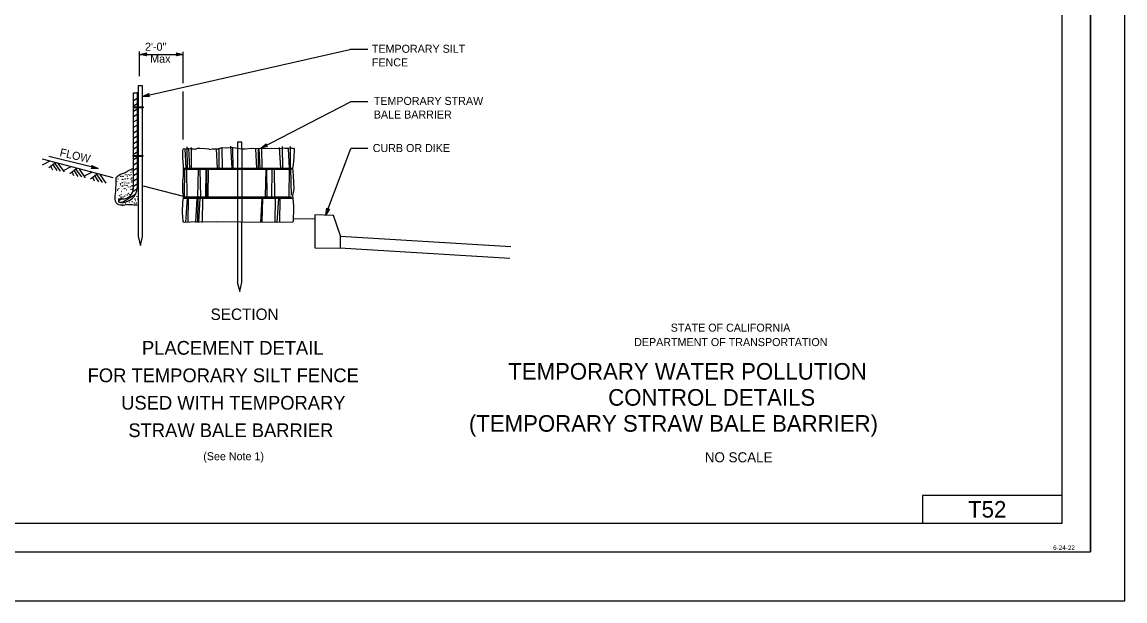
# Model space of a CAD drawing. Extents: x -893 to 867, y -474 to 712.
# Drawn here: x -98 to 867, y -474 to 32 of the extents above; entities that cross this region are included whole.
import ezdxf

# ---------------------------------------------------------------- set-up
doc = ezdxf.new("R2010")
doc.units = 0
for name, color, linetype in [('10 Sheet Format', 7, 'Continuous'), ('56 Stage 3 Anno', 7, 'Continuous'), ('57 Undefined', 7, 'Continuous'), ('58 Soundwalls', 7, 'Continuous'), ('59 Sndwall Anno', 7, 'Continuous'), ('60 Nongeo Data', 7, 'Continuous')]:
    doc.layers.add(name, color=color, linetype=linetype)

msp = doc.modelspace()

# ---------------------------------------------------------------- linework, layer by layer
at = {"layer": '10 Sheet Format'}
for p, q in [((836.55, 668.96), (836.55, -431.04)), ((811.55, -406.04), (811.55, 643.96)), ((811.55, -381.95), (689.5, -381.95)), ((689.5, -381.95), (689.5, -406.04)), ((-813.45, -406.04), (811.55, -406.04)), ((-863.45, -431.04), (836.55, -431.04))]:
    msp.add_line(p, q, dxfattribs=at)
for points in [[(-893.45, -474.04), (866.55, -474.04), (866.55, 711.96), (-893.45, 711.96)], [(-863.45, -431.04), (836.55, -431.04), (836.55, 668.96), (-863.45, 668.96)]]:
    msp.add_lwpolyline(points, close=True, dxfattribs=at)
at = {"layer": '56 Stage 3 Anno'}
for p, q in [((5.01, -15.48), (5.01, 6.19)), ((5.01, 3.51), (10.92, 4.82)), ((5.01, 3.51), (43.17, 3.51)), ((10.92, 2.19), (5.01, 3.51)), ((5.01, 3.51), (5.01, 3.51)), ((10.7, 2.54), (6.37, 3.51)), ((6.38, 3.52), (10.68, 4.47)), ((7.52, -33.09), (188.92, 7.8)), ((7.73, 3.51), (10.51, 4.13)), ((10.47, 2.9), (7.73, 3.51)), ((9.09, 3.51), (10.28, 3.77)), ((10.3, 3.24), (9.09, 3.51)), ((10.92, 4.82), (10.13, 3.51)), ((10.13, 3.51), (10.92, 2.19)), ((10.92, 4.82), (10.92, 4.82)), ((10.92, 2.19), (10.92, 2.19)), ((38.05, 3.51), (37.27, 4.83)), ((37.27, 4.83), (37.27, 4.83)), ((37.27, 4.83), (43.17, 3.51)), ((43.17, 3.51), (37.27, 2.2)), ((37.27, 2.2), (38.05, 3.51)), ((37.27, 2.2), (37.27, 2.2)), ((37.48, 4.48), (41.81, 3.51)), ((41.8, 3.51), (37.5, 2.56)), ((40.45, 3.52), (37.67, 2.9)), ((37.71, 4.13), (40.45, 3.52)), ((37.88, 3.79), (39.09, 3.52)), ((39.09, 3.52), (37.9, 3.25)), ((43.17, -21.46), (43.17, 5.94)), ((43.17, 3.51), (43.17, 3.51)), ((204.63, 7.8), (188.92, 7.8)), ((7.52, -33.09), (13.02, -30.59)), ((13.57, -33.16), (7.52, -33.09)), ((7.52, -33.09), (7.52, -33.09)), ((13.29, -32.86), (8.85, -32.81)), ((8.86, -32.81), (12.87, -30.98)), ((10.18, -32.53), (12.77, -31.35)), ((12.99, -32.56), (10.18, -32.53)), ((11.51, -32.25), (12.62, -31.75)), ((12.75, -32.27), (11.51, -32.25)), ((13.02, -30.59), (12.52, -32.03)), ((12.52, -32.03), (13.57, -33.16)), ((13.02, -30.59), (13.02, -30.59)), ((13.57, -33.16), (13.57, -33.16)), ((43.17, -70.79), (43.17, -28.97)), ((110.85, -78.28), (189.28, -37.76)), ((204.63, -37.76), (189.28, -37.76)), ((110.85, -78.28), (115.55, -74.46)), ((116.72, -76.81), (110.85, -78.28)), ((116.38, -76.6), (112.07, -77.67)), ((112.08, -77.66), (115.5, -74.88)), ((113.29, -77.06), (115.5, -75.27)), ((116.01, -76.38), (113.29, -77.06)), ((114.5, -76.46), (115.45, -75.69)), ((115.71, -76.16), (114.5, -76.46)), ((115.55, -74.46), (115.43, -75.99)), ((115.43, -75.99), (116.72, -76.81)), ((115.55, -74.46), (115.55, -74.46)), ((116.72, -76.81), (116.72, -76.81)), ((-31.23, -96.12), (-74.44, -85.69)), ((110.85, -78.28), (110.85, -78.28)), ((167.71, -136.7), (189.63, -78.72)), ((204.63, -78.72), (189.63, -78.72)), ((-37.28, -96.01), (-36.21, -94.92)), ((-31.23, -96.12), (-37.28, -96.01)), ((-37.28, -96.01), (-37.28, -96.01)), ((-32.56, -95.8), (-36.97, -95.72)), ((-33.87, -95.48), (-36.72, -95.43)), ((-36.21, -94.92), (-36.66, -93.45)), ((-36.66, -93.45), (-36.66, -93.45)), ((-36.66, -93.45), (-31.23, -96.12)), ((-36.54, -93.84), (-32.55, -95.8)), ((-35.2, -95.16), (-36.41, -95.14)), ((-36.4, -94.24), (-33.87, -95.48)), ((-36.31, -94.61), (-35.2, -95.16)), ((-31.23, -96.12), (-31.23, -96.12)), ((167.71, -136.7), (168.59, -130.71)), ((171.05, -131.65), (167.71, -136.7)), ((168.19, -135.42), (168.84, -131.06)), ((170.64, -131.73), (168.19, -135.43)), ((168.59, -130.71), (168.59, -130.71)), ((168.59, -130.71), (169.53, -131.92)), ((168.68, -134.16), (169.1, -131.34)), ((170.23, -131.81), (168.68, -134.16)), ((169.17, -132.89), (169.34, -131.68)), ((169.85, -131.85), (169.17, -132.89)), ((169.53, -131.92), (171.05, -131.65)), ((171.05, -131.65), (171.05, -131.65)), ((167.71, -136.7), (167.71, -136.7))]:
    msp.add_line(p, q, dxfattribs=at)
at = {"layer": '58 Soundwalls'}
for p, q in [((-73.54, -89.76), (-80.19, -93.11)), ((-68.46, -91.15), (-74.39, -95.61)), ((-72.55, -94.37), (-71.24, -97.27)), ((-70.64, -93.14), (-67.5, -98.02)), ((-69.12, -91.88), (-64.38, -98.5)), ((-66.4, -91.72), (-61.1, -99.12)), ((-55.05, -94.82), (-61.7, -98.17)), ((-49.97, -96.22), (-55.9, -100.67)), ((-54.06, -99.43), (-52.75, -102.33)), ((-52.15, -98.2), (-49.02, -103.08)), ((-50.63, -96.94), (-45.89, -103.56)), ((-47.91, -96.79), (-42.61, -104.19)), ((-36.95, -99.5), (-43.6, -102.85)), ((-31.87, -100.89), (-37.8, -105.35)), ((-35.96, -104.1), (-34.65, -107)), ((-34.05, -102.88), (-30.91, -107.76)), ((-32.53, -101.62), (-27.79, -108.23)), ((-29.81, -101.46), (-24.51, -108.86))]:
    msp.add_line(p, q, dxfattribs=at)
at = {"layer": '59 Sndwall Anno'}
for p, q in [((-0.33, -36.72), (2.74, -34.73)), ((-0.33, -41.4), (2.74, -39.42)), ((-0.33, -46.08), (2.74, -44.1)), ((-0.33, -50.77), (2.74, -48.78)), ((-0.33, -55.45), (2.74, -53.47)), ((-0.33, -60.13), (2.74, -58.15)), ((-0.33, -64.82), (2.74, -62.83)), ((-0.33, -69.5), (2.74, -67.52)), ((-0.33, -74.18), (2.74, -72.2)), ((-0.33, -78.87), (2.74, -76.88)), ((-0.33, -83.55), (2.74, -81.57)), ((-0.33, -97.6), (2.74, -95.62)), ((-0.33, -102.28), (2.74, -100.3)), ((-0.33, -106.97), (2.74, -104.98)), ((2.68, -114.13), (-0.91, -116.46)), ((-0.33, -111.65), (2.74, -109.67)), ((-13.29, -124.15), (-11.11, -122.74)), ((-9.88, -125.67), (1.58, -118.25))]:
    msp.add_line(p, q, dxfattribs=at)
for centre in [(-13.78, -105.38), (-12.81, -104.02), (-11.84, -103.05), (-11.06, -102.47), (-10.28, -103.24), (-10.09, -105.57), (-9.51, -103.05), (-9.31, -105.57), (-7.76, -105.38), (-7.37, -101.88), (-6.99, -104.6), (-6.79, -101.5), (-6.21, -103.44), (-5.43, -102.86), (-5.43, -104.99), (-4.66, -101.3), (-3.88, -101.11), (-3.49, -102.08), (-2.72, -99.75), (-2.53, -105.44), (-2.33, -101.5), (-1.94, -104.41), (-1.63, -98.17), (-14.94, -107.32), (-14.55, -115.09), (-13.97, -114.5), (-13.39, -108.68), (-13.2, -113.73), (-12.61, -111.59), (-11.84, -110.43), (-11.64, -109.46), (-10.28, -111.79), (-10.28, -114.5), (-10.09, -108.49), (-9.9, -110.82), (-9.9, -111.79), (-8.73, -107.52), (-8.54, -113.73), (-8.15, -109.65), (-7.96, -114.5), (-7.89, -111.16), (-7.76, -108.1), (-7.57, -113.53), (-6.38, -114.81), (-6.01, -109), (-6.01, -110.82), (-5.63, -106.93), (-5.07, -112.34), (-4.71, -115.32), (-4.49, -108.42), (-4.34, -108.78), (-3.18, -112.34), (-3.18, -112.34), (-3.03, -106.39), (-2.53, -114.3), (-2.38, -115.1), (-1.95, -107.98), (-1.82, -106.47), (-1.8, -110.81), (-1.54, -111.94), (-1.34, -114.18), (-15.18, -122.33), (-14.36, -119.78), (-13.39, -121.49), (-12.73, -119.93), (-11.32, -121.03), (-11.17, -119.02), (-10.87, -121.88), (-10.67, -116.25), (-9.51, -121.11), (-9.43, -118.82), (-8.36, -120.36), (-6.77, -119.35), (-5.94, -118.23), (-5.51, -119.32), (-4.63, -117.86), (-3.43, -119), (-3.33, -116.77), (-1.63, -125.18), (0.99, -122.74), (1.13, -124.45), (1.32, -124.11), (2.5, -120.81), (3.35, -122.88), (-11.22, -127.37), (-9.73, -127.09), (-7.21, -127.07), (-3.67, -125.56), (-2.46, -127.45), (0.41, -126.26), (1.9, -127.31), (2.47, -126.09)]:
    msp.add_circle(centre, 0.0727, dxfattribs=at)
at = {"layer": '60 Nongeo Data'}
for p, q in [((-0.33, -113.31), (-0.33, -29.95)), ((-0.33, -29.95), (2.75, -29.95)), ((46.75, -95.85), (46.57, -77.1)), ((85.85, -95.76), (84.78, -76.53)), ((94.24, -73.26), (90.54, -73.26)), ((90.54, -73.26), (90.54, -78.86)), ((94.24, -78.86), (94.24, -73.26)), ((130.18, -95.85), (129.99, -76.99)), ((137.02, -95.85), (136.83, -76.77)), ((-0.33, -88.23), (2.74, -86.25)), ((45.81, -95.76), (44.87, -78.89)), ((48.9, -95.76), (47.93, -78.38)), ((50.51, -95.85), (50.33, -77.65)), ((73.09, -95.76), (72.14, -78.89)), ((74.7, -95.85), (74.52, -78.29)), ((77.4, -95.85), (77.23, -78.29)), ((86.8, -95.85), (86.63, -78.29)), ((90.54, -78.86), (90.54, -142.93)), ((94.24, -78.86), (94.24, -142.93)), ((107.58, -95.76), (106.63, -78.89)), ((109.07, -95.85), (108.9, -78.29)), ((110.45, -95.76), (109.5, -78.89)), ((112.06, -95.85), (111.89, -78.29)), ((128.34, -95.76), (127.33, -77.65)), ((136.07, -95.76), (135.13, -78.89)), ((-80.17, -87.65), (-18.36, -104.1)), ((-0.33, -92.92), (2.74, -90.93)), ((43.5, -95.96), (138.75, -95.96)), ((43.58, -96.81), (137.82, -96.81)), ((44.25, -120.67), (44.63, -96.96)), ((46.66, -120.75), (46.18, -97.13)), ((56.02, -120.67), (56.4, -97.3)), ((58.54, -120.76), (58.06, -97.3)), ((62.78, -120.92), (63.18, -96.88)), ((64.2, -120.33), (63.72, -96.96)), ((64.97, -120.84), (65.37, -96.79)), ((115.19, -120.67), (115.58, -96.87)), ((116.61, -120.58), (116.13, -97.04)), ((120.56, -120.59), (120.94, -97.21)), ((123.3, -120.5), (122.82, -96.87)), ((135.67, -120.58), (136.05, -96.79)), ((137.83, -119.58), (137.36, -96.45)), ((8.23, -111.17), (42.99, -120.43)), ((-13.29, -125.67), (-13.29, -122.74)), ((-13.29, -122.74), (-10.02, -122.74)), ((43.41, -122.01), (138.99, -122.01)), ((44.01, -120.99), (137.82, -120.99)), ((45.38, -143.22), (46.75, -122.06)), ((47.31, -143.22), (47.65, -122.06)), ((54.08, -143.22), (55.45, -122.06)), ((55.9, -143.22), (56.24, -122.06)), ((56.71, -143.22), (58.09, -122.06)), ((59.86, -143.22), (60.2, -122.06)), ((110.92, -143.22), (112.29, -122.06)), ((112.29, -143.22), (112.64, -122.06)), ((123.49, -143.22), (123.84, -122.06)), ((125.21, -143.22), (126.59, -122.06)), ((127.69, -143.22), (128.04, -122.06)), ((-13.29, -125.67), (-10.13, -125.67)), ((158.15, -140.44), (139.14, -140.01)), ((174.42, -137.18), (158.24, -136.66)), ((158.33, -136.75), (158.33, -165.6)), ((180.52, -155.04), (174.42, -137.18)), ((3.6, -155.45), (5.67, -163.54)), ((5.67, -163.56), (7.42, -155.45)), ((180.52, -165.69), (180.52, -155.04)), ((180.57, -155.21), (329.46, -164.2)), ((158.33, -165.6), (180.52, -165.69)), ((179.95, -165.5), (328.84, -174.49)), ((90.44, -195.58), (92.5, -203.67)), ((92.5, -203.69), (94.25, -195.58))]:
    msp.add_line(p, q, dxfattribs=at)
for points in [[(7.41, -155.61), (7.41, -23.92), (3.7, -23.92), (3.7, -155.98)], [(2.74, -29.5), (2.74, -113.16)], [(43.41, -122.01), (43.33, -119.62), (42.9, -116.76), (42.72, -112.57), (42.81, -107.26), (43.41, -102.97), (43.5, -98.35), (43.5, -95.96), (43.24, -93.72), (43.07, -90.12), (42.72, -86.7), (42.72, -82.76), (42.9, -80.02), (43.24, -78.82), (43.93, -78.56), (44.61, -78.82), (45.99, -78.73), (46.93, -78.56), (47.53, -78.9), (49.08, -78.73), (50.71, -78.82), (52.68, -79.07), (53.88, -79.16), (55.68, -78.48), (57.74, -78.48), (62.21, -78.73), (65.38, -78.9), (66.24, -79.5), (68.39, -78.82), (74.4, -78.99), (76.71, -77.88), (80.75, -77.96), (84.52, -77.79), (86.93, -77.88), (90.87, -78.39), (94.14, -78.99), (97.4, -78.82), (102.89, -78.39), (114.74, -78.73), (119.97, -78.48), (128.47, -78.65), (130.79, -78.13), (132.67, -78.22), (134.22, -78.22), (136.11, -78.13), (137.31, -78.13), (138.08, -78.48), (139.63, -78.39), (140.14, -79.16), (139.97, -86.53), (139.28, -92.87), (138.75, -95.96), (139.02, -98.35), (139.28, -102.54), (139.63, -107.68), (139.71, -114.11), (138.68, -119.62), (138.99, -122.01)], [(138.99, -122.01), (139.45, -129.26), (139.45, -133.29), (139.37, -139.2), (139.2, -142.54), (138.68, -142.97), (124.78, -143.4), (93.36, -143.06), (71.99, -142.8), (49.59, -143.14), (43.84, -143.31), (42.98, -142.62), (42.98, -141.77), (42.55, -135), (42.81, -125.15), (43.41, -122.01)], [(90.54, -142.93), (90.54, -196.11)], [(94.24, -195.74), (94.24, -142.93)]]:
    msp.add_lwpolyline(points, dxfattribs=at)
for points in [[(-0.38, -42.18), (8.16, -42.18), (8.16, -43.09), (-0.38, -43.09)], [(-0.68, -84.86), (7.85, -84.86), (7.85, -85.78), (-0.68, -85.78)]]:
    msp.add_lwpolyline(points, close=True, dxfattribs=at)
msp.add_circle((-7.37, -120.91), 0.0727, dxfattribs=at)
for centre, radius in [((-9.98, -112.95), 12.72), ((-9.91, -113.15), 9.59)]:
    msp.add_arc(centre, radius, 269.34026, 359.06467, dxfattribs=at)
for points in [[(-8.27, -99.93), (-5.22, -98.22), (-0.34, -95.91)], [(-5.47, -127.45), (-10.65, -128.51), (-15.12, -126.38), (-16.09, -118.03), (-15.51, -104.44)], [(-15.51, -104.44), (-14.58, -103.09), (-8.27, -99.93)], [(-5.47, -127.45), (-1.26, -127.73), (3.58, -128.09)]]:
    msp.add_spline(points, degree=3, dxfattribs=at)

# ---------------------------------------------------------------- texts
at = {"layer": '10 Sheet Format'}
for s, height, p in [('STATE OF CALIFORNIA', 7, (469.42, -238.73)), ('DEPARTMENT OF TRANSPORTATION', 7, (437.42, -251.33)), ('TEMPORARY WATER POLLUTION', 14.5, (327.3, -280.66)), ('CONTROL DETAILS', 14.5, (414.7, -303.43)), ('(TEMPORARY STRAW BALE BARRIER)', 14.5, (292.94, -326.16)), ('NO SCALE', 8.75, (499.19, -352.88)), ('6-24-22', 4, (803.76, -429.47))]:
    msp.add_text(s, height=height, dxfattribs=at).set_placement(p)
at = {"layer": '57 Undefined'}
for s, height, p in [('2\'-0"', 7, (9.72, 6.79)), ('TEMPORARY SILT', 7, (208.07, 5)), ('Max', 7, (14.29, -3.71)), ('FENCE', 7, (208.07, -6.9)), ('TEMPORARY STRAW ', 7, (209.73, -40.56)), ('BALE BARRIER', 7, (209.73, -52.46)), ('CURB OR DIKE', 7, (208.82, -81.76)), ('SECTION', 10, (67.05, -228.52)), ('PLACEMENT DETAIL', 12, (7.07, -258.87)), ('FOR TEMPORARY SILT FENCE', 12, (-40.46, -282.87)), ('USED WITH TEMPORARY', 12, (-11.11, -306.87)), ('STRAW BALE BARRIER', 12, (-4.82, -330.87)), ('(See Note 1)', 7, (60.65, -351.07))]:
    msp.add_text(s, height=height, dxfattribs=at).set_placement(p)
msp.add_text('FLOW', height=7, rotation=346.9334, dxfattribs=at).set_placement((-65.34, -85.2))
at = {"layer": '60 Nongeo Data'}
msp.add_text('T52', height=14.5, dxfattribs=at).set_placement((729.4, -401.24))

doc.saveas('drawing.dxf')
